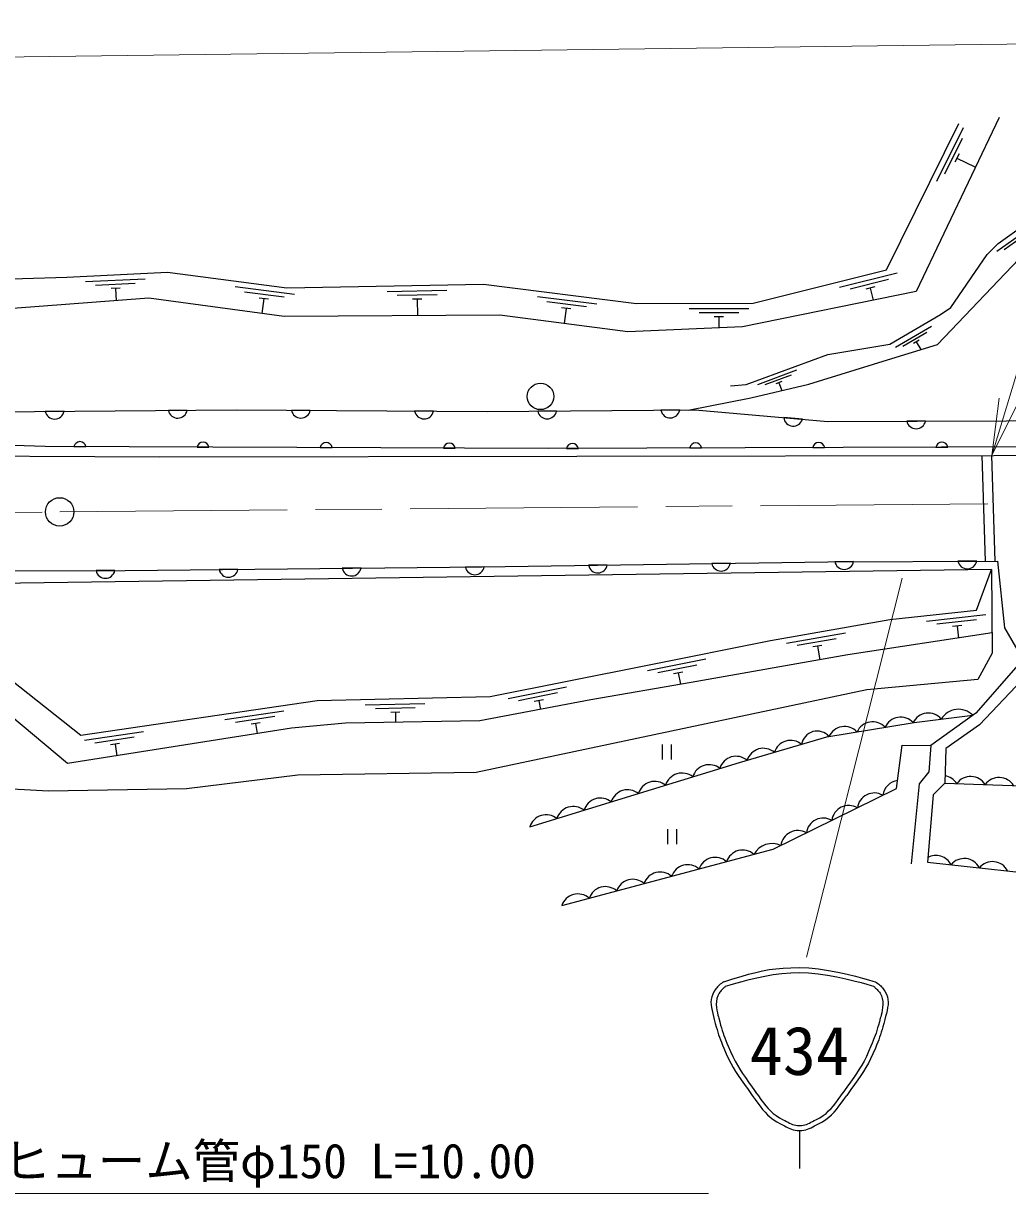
# Model space of a CAD drawing. Units: millimetres, scale not verified. Extents: x 40000 to 680000, y 20000 to 380000.
# Drawn here: x 472390 to 524342, y 250226 to 311995 of the extents above; entities that cross this region are included whole.
import ezdxf
from ezdxf.enums import TextEntityAlignment as Align

# ---------------------------------------------------------------- set-up
doc = ezdxf.new("R2010")
doc.units = ezdxf.units.MM
doc.header["$LTSCALE"] = 1000
doc.linetypes.add('CHAIN', pattern=[18.5, 12, -1.5, 3.5, -1.5])
for name, color, linetype, lineweight in [('M-BGD', 7, 'Continuous', 25), ('M-BMK', 2, 'CHAIN', 13), ('M-BMK-SRVR', 3, 'Continuous', 25), ('M-STR-HTXT', 7, 'Continuous', 13), ('M-STR-STRC', 7, 'Continuous', 25)]:
    doc.layers.add(name, color=color, linetype=linetype, lineweight=lineweight)
doc.styles.add('ＭＳ ゴシック', font='')
doc.styles.get('ＭＳ ゴシック').set_extended_font_data('MS Gothic')

# ---------------------------------------------------------------- blocks, each defined once
blk = doc.blocks.new('open_arrow')
at = {"color": 0, "linetype": 'Continuous', "lineweight": -2}
blk.add_lwpolyline([(7.5, 1.25), (0, 0), (7.5, -1.25)], dxfattribs=at)

msp = doc.modelspace()

# ---------------------------------------------------------------- linework, layer by layer
at = {"layer": 'M-BGD'}
for p, q in [((521990, 306480), (520596, 303656)), ((521946, 305916), (521017, 304033)), ((521778, 305102), (521561, 304662)), ((521670, 304882), (522611, 304417)), ((525567, 301226), (523769, 299950)), ((525353, 300894), (524154, 300043)), ((478811, 298503), (475665, 298349)), ((518521, 298810), (515464, 298052)), ((518062, 298480), (516024, 297975)), ((478297, 298268), (476200, 298165)), ((477504, 298019), (477014, 297995)), ((477259, 298007), (477291, 297358)), ((486698, 297680), (483575, 298089)), ((486150, 297540), (484068, 297813)), ((494745, 297889), (491596, 297831)), ((517331, 298082), (516856, 297965)), ((517093, 298024), (517252, 297385)), ((485325, 297436), (484839, 297500)), ((485082, 297468), (484979, 296680)), ((494224, 297669), (492125, 297631)), ((493423, 297444), (492933, 297436)), ((493178, 297440), (493194, 296565)), ((502655, 297171), (499529, 297564)), ((502108, 297028), (500024, 297290)), ((501283, 296920), (500797, 296981)), ((501040, 296951), (500939, 296150)), ((510677, 296932), (507527, 296920)), ((510153, 296720), (508053, 296712)), ((509349, 296507), (508859, 296505)), ((509104, 296506), (509106, 295918)), ((520319, 295999), (518418, 294881)), ((520076, 295686), (518809, 294941)), ((519665, 295274), (519370, 295100)), ((519518, 295187), (519760, 294774)), ((513205, 293684), (511136, 292923)), ((512911, 293419), (511531, 292912)), ((512433, 293087), (512111, 292968)), ((512272, 293028), (512423, 292615)), ((481033, 291569), (480042, 291561)), ((487533, 291563), (486542, 291570)), ((507032, 291582), (506041, 291574)), ((474533, 291519), (473542, 291511)), ((494032, 291521), (493042, 291527)), ((500532, 291531), (499541, 291523)), ((513511, 291102), (512524, 291187)), ((520006, 291005), (519015, 291001)), ((475060, 289656), (475686, 289653)), ((481560, 289630), (482186, 289628)), ((488060, 289605), (488685, 289603)), ((494560, 289580), (495185, 289578)), ((501060, 289562), (501685, 289564)), ((507560, 289585), (508185, 289587)), ((514059, 289607), (514685, 289609)), ((520559, 289630), (521185, 289632)), ((523183, 283613), (523008, 289190)), ((523682, 283616), (523508, 289191)), ((516211, 283584), (515221, 283580)), ((522711, 283611), (521720, 283607)), ((477214, 283113), (476224, 283110)), ((483714, 283175), (482723, 283165)), ((490214, 283241), (489223, 283231)), ((496713, 283307), (495723, 283297)), ((503213, 283404), (502222, 283390)), ((509712, 283501), (508721, 283487)), ((523195, 280772), (520063, 280430)), ((522696, 280506), (520608, 280278)), ((521918, 280210), (521431, 280157)), ((521675, 280183), (521744, 279552)), ((515780, 279807), (512677, 279267)), ((515299, 279510), (513230, 279150)), ((514542, 279165), (514059, 279081)), ((514300, 279123), (514426, 278403)), ((508416, 278432), (505327, 277812)), ((507942, 278123), (505883, 277709)), ((507194, 277758), (506714, 277662)), ((506954, 277710), (507074, 277111)), ((501060, 276963), (497971, 276347)), ((500587, 276654), (498527, 276244)), ((499838, 276291), (499357, 276195)), ((499598, 276243), (499689, 275787)), ((486145, 275690), (483029, 275231)), ((493587, 276085), (490438, 276011)), ((493067, 275863), (490968, 275814)), ((492267, 275634), (491778, 275623)), ((492023, 275628), (492035, 275110)), ((485657, 275406), (483579, 275099)), ((484891, 275081), (484406, 275009)), ((484648, 275045), (484728, 274505)), ((478726, 274596), (475609, 274136)), ((478237, 274312), (476159, 274005)), ((477471, 273986), (476986, 273915)), ((477229, 273951), (477319, 273335)), ((506109, 273925), (506109, 273143)), ((506575, 273925), (506575, 273143)), ((506389, 269459), (506389, 268677)), ((506856, 269459), (506856, 268677))]:
    msp.add_line(p, q, dxfattribs=at)
for points in [[(523890, 307024), (519521, 297850), (510345, 295970), (504295, 295716), (497533, 296591), (486146, 296522), (479011, 297487), (467639, 296637), (460777, 298909), (456561, 302283)], [(458887, 306257), (457683, 303127), (461992, 300610), (467652, 298394), (474688, 298605), (479994, 298864), (486297, 298038), (496680, 298227), (504754, 297213), (510909, 297236), (517950, 298981), (521771, 306720)], [(509716, 292868), (510540, 292930), (514849, 294515), (518122, 295058), (520794, 296630), (521350, 297006), (523270, 299788), (523844, 300374), (526068, 301954), (528877, 302160), (530096, 301674), (534657, 296410), (538295, 295301), (541127, 295021), (545354, 297951), (551174, 298684), (559889, 299851), (566004, 299830), (571340, 299744), (572911, 299788)], [(507479, 291586), (510782, 292237), (513849, 292944), (518010, 294245), (520637, 295039), (525656, 300311), (527050, 301105), (528833, 301245), (534100, 295617), (539412, 293934), (542581, 291029)], [(378470, 300468), (389325, 294643), (395613, 292784), (405929, 291024), (410918, 290400), (421420, 289322), (428006, 289179), (452083, 289262), (479597, 289118), (523607, 289191), (552341, 289594), (573194, 289897)], [(573179, 290416), (545027, 289954), (526045, 289649), (500110, 289559), (473535, 289661), (466283, 289884), (465560, 292370), (457450, 293813), (456044, 293667)], [(468656, 289811), (468706, 291474), (483617, 291589), (496877, 291503), (507855, 291589), (514844, 290988), (538406, 291065), (543225, 290820), (544964, 289953)], [(461084, 289105), (465655, 282146), (475428, 274416), (487897, 276255), (497032, 276469), (505336, 278123), (511835, 279428), (518117, 280522), (522702, 281023), (523490, 283176), (465970, 282357), (464497, 282420), (462466, 282386), (455699, 281734), (451463, 281620)], [(457852, 272139), (454146, 278124), (450406, 282997), (461653, 283074), (477753, 283114), (496602, 283306), (514861, 283578), (523817, 283616), (524171, 280096), (525143, 278422), (522660, 275591), (520296, 273871), (520190, 272490), (519681, 271847), (519247, 267630)], [(523490, 283176), (523534, 278744), (522762, 277354), (516915, 276825), (496293, 272459), (486879, 272321), (481008, 271584), (473717, 271473), (465732, 271917), (465097, 280180), (465489, 280649)], [(523523, 279823), (515915, 278665), (507636, 277209), (502342, 276286), (496480, 275185), (489391, 275065), (486541, 274792), (474709, 272923), (464582, 281409), (464497, 282420)], [(521033, 271886), (535226, 271398), (549624, 275423), (556039, 277454), (565295, 280506)], [(525745, 278014), (522866, 274972), (521073, 273718), (521033, 271886), (520409, 271283), (520111, 267726), (527516, 266910), (537751, 267194), (555179, 270801), (571422, 277705), (573539, 277828)], [(499119, 269577), (510192, 272979), (514800, 274329), (519415, 275098), (522506, 275479)], [(500808, 265431), (511968, 268402), (518484, 271608), (518783, 273896), (520296, 273871)]]:
    msp.add_lwpolyline(points, dxfattribs=at)
msp.add_circle((499685, 292307), 700, dxfattribs=at)
for centre, radius, start, end in [((480537, 291663), 505, 191.61139, 349.26958), ((487038, 291664), 505, 190.79906, 348.45725), ((506536, 291676), 505, 191.62004, 349.27823), ((474037, 291613), 505, 191.61139, 349.26958), ((493538, 291622), 505, 190.79906, 348.45725), ((500036, 291625), 505, 191.62004, 349.27823), ((513026, 291242), 505, 186.25789, 343.91608), ((519511, 291101), 505, 191.35748, 349.01567), ((475372, 289600), 318, 9.66955, 169.88728), ((481872, 289575), 318, 9.66955, 169.88728), ((488372, 289549), 318, 9.66955, 169.88728), ((494872, 289524), 318, 9.66955, 169.88728), ((501373, 289508), 318, 10.09102, 170.30875), ((507873, 289531), 318, 10.09102, 170.30875), ((514373, 289554), 318, 10.09102, 170.30875), ((520873, 289577), 318, 10.09102, 170.30875), ((515716, 283680), 505, 191.41363, 349.07182), ((522215, 283707), 505, 191.41363, 349.07182), ((476719, 283209), 505, 191.31306, 348.97125), ((483218, 283267), 505, 191.75352, 349.41171), ((489717, 283334), 505, 191.75352, 349.41171), ((496217, 283400), 505, 191.75352, 349.41171), ((502716, 283495), 505, 192.02578, 349.68397), ((509215, 283592), 505, 192.02578, 349.68397), ((520157, 274691), 898, 40.42676, 153.61569), ((521754, 274721), 1067, 45.20261, 148.83984), ((515734, 273983), 898, 42.86295, 156.05188), ((517214, 274230), 898, 42.86295, 156.05188), ((518694, 274476), 898, 42.86295, 156.05188), ((514283, 273821), 821, 39.92746, 171.67311), ((511451, 272833), 898, 49.73331, 162.92224), ((512890, 273254), 898, 49.73331, 162.92224), ((510011, 272411), 898, 49.73331, 162.92224), ((507151, 271528), 898, 50.48448, 163.6734), ((508585, 271968), 898, 50.48448, 163.6734), ((505717, 271087), 898, 50.48448, 163.6734), ((518648, 271137), 898, 96.96609, 172.78952), ((520892, 271396), 898, 31.43603, 80.43544), ((522391, 271345), 898, 31.43603, 144.62495), ((523891, 271293), 898, 31.43603, 144.62495), ((504283, 270646), 898, 50.48448, 163.6734), ((517302, 270475), 898, 59.6006, 172.78952), ((501415, 269765), 898, 50.48448, 163.6734), ((502849, 270206), 898, 50.48448, 163.6734), ((515956, 269813), 898, 59.6006, 172.78952), ((499982, 269325), 898, 50.48448, 163.6734), ((514610, 269151), 898, 59.6006, 172.78952), ((513264, 268489), 898, 59.6006, 172.78952), ((511911, 267620), 1085, 64.778, 151.82436), ((510357, 267461), 898, 48.31596, 161.50488), ((520560, 267179), 898, 27.12198, 118.49214), ((507458, 266689), 898, 48.31596, 161.50488), ((508908, 267075), 898, 48.31596, 161.50488), ((522051, 267015), 898, 27.12198, 140.3109), ((523542, 266850), 898, 27.12198, 140.3109), ((506009, 266303), 898, 48.31596, 161.50488), ((503110, 265532), 898, 48.31596, 161.50488), ((504559, 265917), 898, 48.31596, 161.50488), ((501660, 265146), 898, 48.31596, 161.50488)]:
    msp.add_arc(centre, radius, start, end, dxfattribs=at)
at = {"layer": 'M-BMK'}
msp.add_lwpolyline([(377301, 297344), (383728, 294359), (388094, 292428), (392860, 290754), (397284, 289414), (401118, 288504), (405554, 287530), (410884, 286572), (417275, 285958), (422162, 285700), (424387, 285662), (474305, 286210), (573195, 287078)], dxfattribs=at)
at = {"layer": 'M-BMK-SRVR'}
msp.add_circle((474305, 286210), 750, dxfattribs=at)
msp.add_circle((474305, 286210), 750, dxfattribs=at)
at = {"layer": 'M-STR-HTXT'}
for p, q in [((468860, 310191), (572576, 311521)), ((518783, 282718), (513719, 262712))]:
    msp.add_line(p, q, dxfattribs=at)
for points in [[(523508, 289191), (533222, 321209), (572114, 321209)], [(465655, 282146), (468043, 250226), (508559, 250226)]]:
    msp.add_lwpolyline(points, dxfattribs=at)
at = {"layer": 'M-STR-STRC'}
msp.add_line((513360, 253550), (513360, 251550), dxfattribs=at)
for points in [[(509360, 261407), (509842, 261557), (510276, 261689), (510673, 261803), (511044, 261901), (511401, 261982), (511755, 262047), (512116, 262096), (512496, 262131), (512907, 262150), (513360, 262155), (513852, 262135), (514363, 262082), (514880, 262005), (515386, 261910), (515866, 261806), (516307, 261700), (516691, 261600), (517005, 261512), (517233, 261445), (517360, 261407)], [(509457, 261168), (509704, 261244), (509997, 261333), (510332, 261428), (510703, 261525), (511103, 261621), (511528, 261709), (511972, 261786), (512429, 261847), (512893, 261887), (513360, 261901), (513839, 261883), (514338, 261832), (514841, 261758), (515334, 261667), (515803, 261566), (516232, 261462), (516607, 261364), (516913, 261279), (517136, 261213), (517262, 261175)], [(509360, 261407), (509292, 261363), (509231, 261321), (509176, 261278), (509125, 261234), (509078, 261188), (509033, 261140), (508990, 261089), (508947, 261034), (508904, 260973), (508860, 260907), (508778, 260761), (508724, 260618), (508693, 260475), (508682, 260333), (508689, 260189), (508709, 260042), (508740, 259892), (508777, 259737), (508818, 259575), (508860, 259407)], [(517360, 261407), (517427, 261363), (517488, 261321), (517543, 261278), (517594, 261234), (517642, 261188), (517687, 261140), (517730, 261089), (517772, 261034), (517815, 260973), (517860, 260907), (517941, 260761), (517996, 260618), (518027, 260475), (518037, 260333), (518030, 260189), (518010, 260042), (517980, 259892), (517942, 259737), (517901, 259575), (517860, 259407)], [(509453, 261172), (509433, 261154), (509407, 261131), (509376, 261102), (509340, 261068), (509302, 261031), (509262, 260990), (509222, 260946), (509182, 260900), (509145, 260852), (509110, 260803), (509038, 260668), (508993, 260520), (508970, 260364), (508965, 260207), (508975, 260052), (508995, 259904), (509021, 259769), (509049, 259651), (509076, 259555), (509097, 259486)], [(517264, 261175), (517284, 261157), (517310, 261134), (517342, 261105), (517377, 261071), (517416, 261033), (517456, 260991), (517496, 260947), (517536, 260901), (517575, 260852), (517610, 260803), (517682, 260667), (517727, 260519), (517750, 260364), (517754, 260206), (517745, 260051), (517724, 259903), (517698, 259767), (517669, 259649), (517643, 259553), (517622, 259484)], [(509097, 259486), (509147, 259293), (509194, 259123), (509238, 258971), (509281, 258832), (509323, 258702), (509368, 258576), (509415, 258449), (509466, 258315), (509524, 258171), (509588, 258012), (509713, 257718), (509833, 257457), (509954, 257220), (510077, 257000), (510207, 256787), (510347, 256573), (510500, 256349), (510670, 256108), (510860, 255839), (511074, 255536)], [(517623, 259486), (517572, 259293), (517525, 259123), (517482, 258971), (517439, 258832), (517396, 258702), (517352, 258576), (517305, 258449), (517253, 258315), (517196, 258171), (517131, 258012), (517007, 257718), (516886, 257457), (516766, 257220), (516642, 257000), (516512, 256787), (516372, 256573), (516219, 256349), (516049, 256108), (515859, 255839), (515645, 255536)], [(508860, 259407), (508911, 259211), (508959, 259037), (509003, 258883), (509047, 258742), (509090, 258609), (509135, 258481), (509183, 258351), (509236, 258215), (509294, 258069), (509360, 257907), (509485, 257610), (509607, 257346), (509729, 257108), (509853, 256885), (509985, 256670), (510126, 256454), (510281, 256228), (510452, 255984), (510644, 255713), (510860, 255407)], [(517860, 259407), (517808, 259211), (517761, 259037), (517716, 258883), (517673, 258742), (517629, 258609), (517584, 258481), (517536, 258351), (517484, 258215), (517425, 258069), (517360, 257907), (517234, 257610), (517112, 257346), (516991, 257108), (516866, 256885), (516735, 256670), (516594, 256454), (516439, 256228), (516267, 255984), (516075, 255713), (515860, 255407)], [(510860, 255407), (511015, 255198), (511156, 255008), (511286, 254833), (511412, 254672), (511538, 254524), (511670, 254386), (511813, 254257), (511972, 254136), (512153, 254019), (512360, 253907), (512467, 253852), (512566, 253799), (512661, 253748), (512752, 253701), (512843, 253659), (512935, 253622), (513031, 253592), (513132, 253570), (513241, 253555), (513360, 253550), (513478, 253555), (513587, 253570), (513689, 253592), (513784, 253622), (513876, 253659), (513967, 253701), (514059, 253748), (514153, 253799), (514253, 253852), (514360, 253907), (514567, 254019), (514747, 254136), (514907, 254257), (515050, 254386), (515181, 254524), (515308, 254672), (515433, 254833), (515564, 255008), (515704, 255198), (515860, 255407)], [(511036, 255584), (511188, 255380), (511324, 255194), (511451, 255023), (511573, 254866), (511695, 254721), (511823, 254586), (511963, 254461), (512118, 254343), (512294, 254231), (512497, 254123), (512589, 254077), (512676, 254031), (512757, 253988), (512836, 253948), (512915, 253911), (512994, 253879), (513076, 253853), (513163, 253833), (513257, 253820), (513360, 253816), (513462, 253820), (513556, 253833), (513643, 253853), (513725, 253879), (513805, 253911), (513883, 253948), (513962, 253988), (514044, 254031), (514130, 254077), (514223, 254123), (514425, 254231), (514602, 254343), (514757, 254461), (514896, 254586), (515024, 254721), (515147, 254866), (515269, 255023), (515395, 255194), (515532, 255380), (515683, 255584)]]:
    msp.add_lwpolyline(points, dxfattribs=at)

# ---------------------------------------------------------------- block references
at = {"layer": 'M-STR-HTXT', "xscale": 400, "yscale": 400, "rotation": 73.1}
msp.add_blockref('open_arrow', (523508, 289191), dxfattribs=at)

# ---------------------------------------------------------------- texts
at = {"layer": 'M-STR-HTXT', "style": 'ＭＳ ゴシック'}
msp.add_text('ヒューム管φ150 L=10.00', height=1833, dxfattribs=at).set_placement((471326, 250487), align=Align.BOTTOM_LEFT)
at = {"layer": 'M-STR-STRC', "style": 'ＭＳ ゴシック'}
msp.add_text('434', height=2566, dxfattribs=at).set_placement((510735, 255719), align=Align.BOTTOM_LEFT)

doc.saveas('drawing.dxf')
